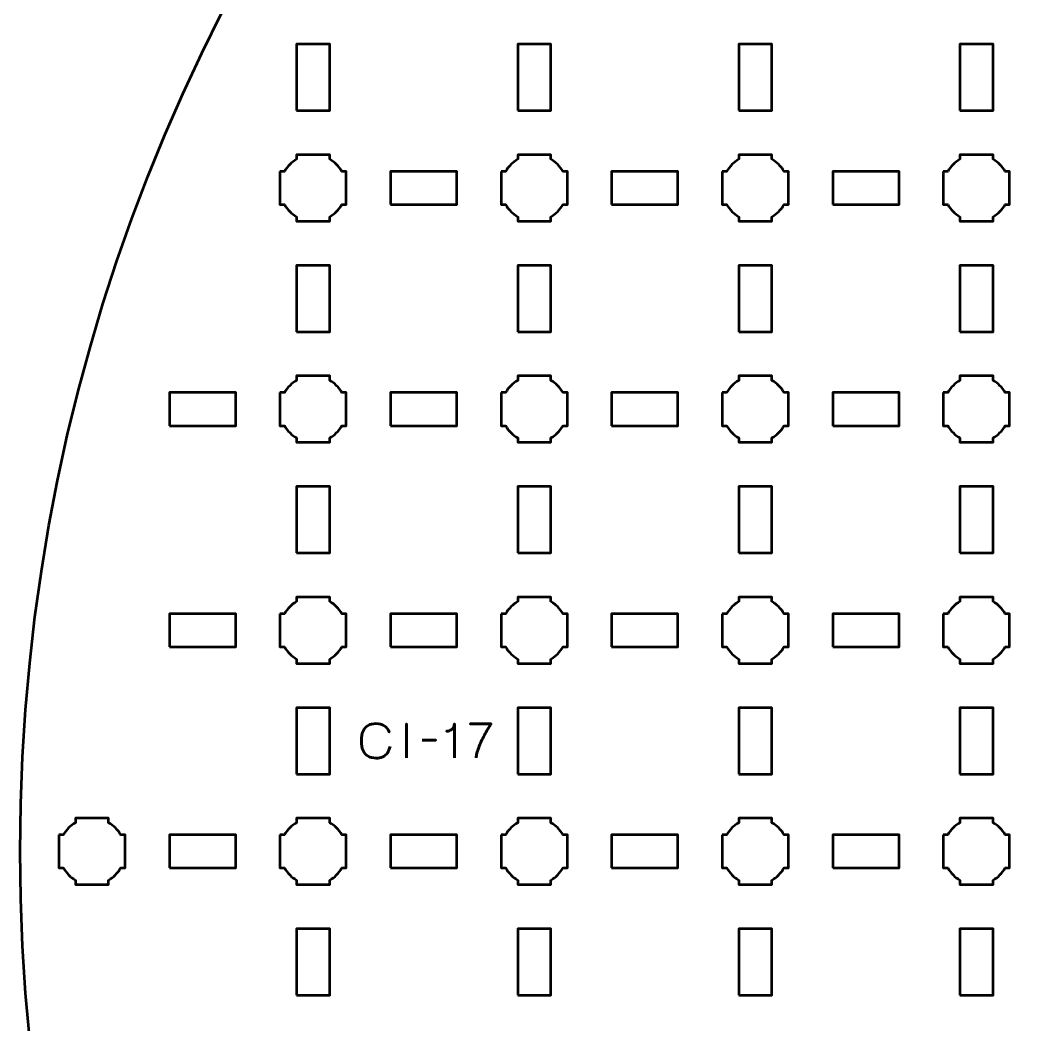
# Model space of a CAD drawing. Header units: centimetres. Extents: x -27.1 to 6.1, y -31.5 to 1.8.
# Drawn here: x -27.15 to -18.02, y -16.42 to -7.33 of the extents above; entities that cross this region are included whole.
import ezdxf

# ---------------------------------------------------------------- set-up
doc = ezdxf.new("R2010")
doc.units = ezdxf.units.CM
doc.header["$MEASUREMENT"] = 0
doc.layers.add('Layer 1', color=7, linetype='Continuous')

msp = doc.modelspace()

# ---------------------------------------------------------------- linework, layer by layer
at = {"layer": 'Layer 1', "lineweight": 53}
for points in [[(-24.65, -8.15), (-24.35, -8.15), (-24.35, -7.55), (-24.65, -7.55), (-24.65, -8.15)], [(-22.65, -8.15), (-22.35, -8.15), (-22.35, -7.55), (-22.65, -7.55), (-22.65, -8.15)], [(-20.65, -8.15), (-20.35, -8.15), (-20.35, -7.55), (-20.65, -7.55), (-20.65, -8.15)], [(-18.65, -8.15), (-18.35, -8.15), (-18.35, -7.55), (-18.65, -7.55), (-18.65, -8.15)], [(-23.8, -9), (-23.2, -9), (-23.2, -8.7), (-23.8, -8.7), (-23.8, -9)], [(-21.8, -9), (-21.2, -9), (-21.2, -8.7), (-21.8, -8.7), (-21.8, -9)], [(-19.8, -9), (-19.2, -9), (-19.2, -8.7), (-19.8, -8.7), (-19.8, -9)], [(-24.65, -10.15), (-24.35, -10.15), (-24.35, -9.55), (-24.65, -9.55), (-24.65, -10.15)], [(-22.65, -10.15), (-22.35, -10.15), (-22.35, -9.55), (-22.65, -9.55), (-22.65, -10.15)], [(-20.65, -10.15), (-20.35, -10.15), (-20.35, -9.55), (-20.65, -9.55), (-20.65, -10.15)], [(-18.65, -10.15), (-18.35, -10.15), (-18.35, -9.55), (-18.65, -9.55), (-18.65, -10.15)], [(-25.8, -11), (-25.2, -11), (-25.2, -10.7), (-25.8, -10.7), (-25.8, -11)], [(-23.8, -11), (-23.2, -11), (-23.2, -10.7), (-23.8, -10.7), (-23.8, -11)], [(-21.8, -11), (-21.2, -11), (-21.2, -10.7), (-21.8, -10.7), (-21.8, -11)], [(-19.8, -11), (-19.2, -11), (-19.2, -10.7), (-19.8, -10.7), (-19.8, -11)], [(-24.65, -12.15), (-24.35, -12.15), (-24.35, -11.55), (-24.65, -11.55), (-24.65, -12.15)], [(-22.65, -12.15), (-22.35, -12.15), (-22.35, -11.55), (-22.65, -11.55), (-22.65, -12.15)], [(-20.65, -12.15), (-20.35, -12.15), (-20.35, -11.55), (-20.65, -11.55), (-20.65, -12.15)], [(-18.65, -12.15), (-18.35, -12.15), (-18.35, -11.55), (-18.65, -11.55), (-18.65, -12.15)], [(-25.8, -13), (-25.2, -13), (-25.2, -12.7), (-25.8, -12.7), (-25.8, -13)], [(-23.8, -13), (-23.2, -13), (-23.2, -12.7), (-23.8, -12.7), (-23.8, -13)], [(-21.8, -13), (-21.2, -13), (-21.2, -12.7), (-21.8, -12.7), (-21.8, -13)], [(-19.8, -13), (-19.2, -13), (-19.2, -12.7), (-19.8, -12.7), (-19.8, -13)], [(-24.65, -14.15), (-24.35, -14.15), (-24.35, -13.55), (-24.65, -13.55), (-24.65, -14.15)], [(-22.65, -14.15), (-22.35, -14.15), (-22.35, -13.55), (-22.65, -13.55), (-22.65, -14.15)], [(-20.65, -14.15), (-20.35, -14.15), (-20.35, -13.55), (-20.65, -13.55), (-20.65, -14.15)], [(-18.65, -14.15), (-18.35, -14.15), (-18.35, -13.55), (-18.65, -13.55), (-18.65, -14.15)], [(-25.8, -15), (-25.2, -15), (-25.2, -14.7), (-25.8, -14.7), (-25.8, -15)], [(-23.8, -15), (-23.2, -15), (-23.2, -14.7), (-23.8, -14.7), (-23.8, -15)], [(-21.8, -15), (-21.2, -15), (-21.2, -14.7), (-21.8, -14.7), (-21.8, -15)], [(-19.8, -15), (-19.2, -15), (-19.2, -14.7), (-19.8, -14.7), (-19.8, -15)], [(-24.65, -16.15), (-24.35, -16.15), (-24.35, -15.55), (-24.65, -15.55), (-24.65, -16.15)], [(-22.65, -16.15), (-22.35, -16.15), (-22.35, -15.55), (-22.65, -15.55), (-22.65, -16.15)], [(-20.65, -16.15), (-20.35, -16.15), (-20.35, -15.55), (-20.65, -15.55), (-20.65, -16.15)], [(-18.65, -16.15), (-18.35, -16.15), (-18.35, -15.55), (-18.65, -15.55), (-18.65, -16.15)]]:
    msp.add_lwpolyline(points, close=True, dxfattribs=at)
at = {"layer": 'Layer 1', "color": 250, "lineweight": 53}
msp.add_ellipse((-10.5, -14.85), major_axis=(0, 16.65), ratio=1, dxfattribs=at)
at = {"layer": 'Layer 1', "lineweight": 53}
for points in [[(-24.8, -8.7), (-24.8, -8.7), (-24.75985, -8.7), (-24.75985, -8.7), (-24.75985, -8.7), (-24.7335, -8.65447), (-24.69553, -8.6165), (-24.65, -8.59015), (-24.65, -8.59015), (-24.65, -8.59015), (-24.65, -8.55), (-24.65, -8.55), (-24.65, -8.55), (-24.65, -8.55), (-24.5, -8.55), (-24.5, -8.55), (-24.5, -8.55), (-24.5, -8.55), (-24.35, -8.55), (-24.35, -8.55), (-24.35, -8.55), (-24.35, -8.55), (-24.35, -8.59015), (-24.35, -8.59015), (-24.35, -8.59015), (-24.30447, -8.6165), (-24.2665, -8.65447), (-24.24015, -8.7), (-24.24015, -8.7), (-24.24015, -8.7), (-24.2, -8.7), (-24.2, -8.7), (-24.2, -8.7), (-24.2, -8.7), (-24.2, -8.85), (-24.2, -8.85), (-24.2, -8.85), (-24.2, -8.85), (-24.2, -9), (-24.2, -9), (-24.2, -9), (-24.2, -9), (-24.24015, -9), (-24.24015, -9), (-24.24015, -9), (-24.2665, -9.04553), (-24.30447, -9.0835), (-24.35, -9.10985), (-24.35, -9.10985), (-24.35, -9.10985), (-24.35, -9.15), (-24.35, -9.15), (-24.35, -9.15), (-24.35, -9.15), (-24.5, -9.15), (-24.5, -9.15), (-24.5, -9.15), (-24.5, -9.15), (-24.65, -9.15), (-24.65, -9.15), (-24.65, -9.15), (-24.65, -9.15), (-24.65, -9.10985), (-24.65, -9.10985), (-24.65, -9.10985), (-24.69553, -9.0835), (-24.7335, -9.04553), (-24.75985, -9), (-24.75985, -9), (-24.75985, -9), (-24.8, -9), (-24.8, -9), (-24.8, -9), (-24.8, -9), (-24.8, -8.85), (-24.8, -8.85), (-24.8, -8.85), (-24.8, -8.85), (-24.8, -8.7), (-24.8, -8.7)], [(-22.8, -8.7), (-22.8, -8.7), (-22.75985, -8.7), (-22.75985, -8.7), (-22.75985, -8.7), (-22.7335, -8.65447), (-22.69553, -8.6165), (-22.65, -8.59015), (-22.65, -8.59015), (-22.65, -8.59015), (-22.65, -8.55), (-22.65, -8.55), (-22.65, -8.55), (-22.65, -8.55), (-22.5, -8.55), (-22.5, -8.55), (-22.5, -8.55), (-22.5, -8.55), (-22.35, -8.55), (-22.35, -8.55), (-22.35, -8.55), (-22.35, -8.55), (-22.35, -8.59015), (-22.35, -8.59015), (-22.35, -8.59015), (-22.30447, -8.6165), (-22.2665, -8.65447), (-22.24015, -8.7), (-22.24015, -8.7), (-22.24015, -8.7), (-22.2, -8.7), (-22.2, -8.7), (-22.2, -8.7), (-22.2, -8.7), (-22.2, -8.85), (-22.2, -8.85), (-22.2, -8.85), (-22.2, -8.85), (-22.2, -9), (-22.2, -9), (-22.2, -9), (-22.2, -9), (-22.24015, -9), (-22.24015, -9), (-22.24015, -9), (-22.2665, -9.04553), (-22.30447, -9.0835), (-22.35, -9.10985), (-22.35, -9.10985), (-22.35, -9.10985), (-22.35, -9.15), (-22.35, -9.15), (-22.35, -9.15), (-22.35, -9.15), (-22.5, -9.15), (-22.5, -9.15), (-22.5, -9.15), (-22.5, -9.15), (-22.65, -9.15), (-22.65, -9.15), (-22.65, -9.15), (-22.65, -9.15), (-22.65, -9.10985), (-22.65, -9.10985), (-22.65, -9.10985), (-22.69553, -9.0835), (-22.7335, -9.04553), (-22.75985, -9), (-22.75985, -9), (-22.75985, -9), (-22.8, -9), (-22.8, -9), (-22.8, -9), (-22.8, -9), (-22.8, -8.85), (-22.8, -8.85), (-22.8, -8.85), (-22.8, -8.85), (-22.8, -8.7), (-22.8, -8.7)], [(-20.8, -8.7), (-20.8, -8.7), (-20.75985, -8.7), (-20.75985, -8.7), (-20.75985, -8.7), (-20.7335, -8.65447), (-20.69553, -8.6165), (-20.65, -8.59015), (-20.65, -8.59015), (-20.65, -8.59015), (-20.65, -8.55), (-20.65, -8.55), (-20.65, -8.55), (-20.65, -8.55), (-20.5, -8.55), (-20.5, -8.55), (-20.5, -8.55), (-20.5, -8.55), (-20.35, -8.55), (-20.35, -8.55), (-20.35, -8.55), (-20.35, -8.55), (-20.35, -8.59015), (-20.35, -8.59015), (-20.35, -8.59015), (-20.30447, -8.6165), (-20.2665, -8.65447), (-20.24015, -8.7), (-20.24015, -8.7), (-20.24015, -8.7), (-20.2, -8.7), (-20.2, -8.7), (-20.2, -8.7), (-20.2, -8.7), (-20.2, -8.85), (-20.2, -8.85), (-20.2, -8.85), (-20.2, -8.85), (-20.2, -9), (-20.2, -9), (-20.2, -9), (-20.2, -9), (-20.24015, -9), (-20.24015, -9), (-20.24015, -9), (-20.2665, -9.04553), (-20.30447, -9.0835), (-20.35, -9.10985), (-20.35, -9.10985), (-20.35, -9.10985), (-20.35, -9.15), (-20.35, -9.15), (-20.35, -9.15), (-20.35, -9.15), (-20.5, -9.15), (-20.5, -9.15), (-20.5, -9.15), (-20.5, -9.15), (-20.65, -9.15), (-20.65, -9.15), (-20.65, -9.15), (-20.65, -9.15), (-20.65, -9.10985), (-20.65, -9.10985), (-20.65, -9.10985), (-20.69553, -9.0835), (-20.7335, -9.04553), (-20.75985, -9), (-20.75985, -9), (-20.75985, -9), (-20.8, -9), (-20.8, -9), (-20.8, -9), (-20.8, -9), (-20.8, -8.85), (-20.8, -8.85), (-20.8, -8.85), (-20.8, -8.85), (-20.8, -8.7), (-20.8, -8.7)], [(-18.8, -8.7), (-18.8, -8.7), (-18.75985, -8.7), (-18.75985, -8.7), (-18.75985, -8.7), (-18.7335, -8.65447), (-18.69553, -8.6165), (-18.65, -8.59015), (-18.65, -8.59015), (-18.65, -8.59015), (-18.65, -8.55), (-18.65, -8.55), (-18.65, -8.55), (-18.65, -8.55), (-18.5, -8.55), (-18.5, -8.55), (-18.5, -8.55), (-18.5, -8.55), (-18.35, -8.55), (-18.35, -8.55), (-18.35, -8.55), (-18.35, -8.55), (-18.35, -8.59015), (-18.35, -8.59015), (-18.35, -8.59015), (-18.30447, -8.6165), (-18.2665, -8.65447), (-18.24015, -8.7), (-18.24015, -8.7), (-18.24015, -8.7), (-18.2, -8.7), (-18.2, -8.7), (-18.2, -8.7), (-18.2, -8.7), (-18.2, -8.85), (-18.2, -8.85), (-18.2, -8.85), (-18.2, -8.85), (-18.2, -9), (-18.2, -9), (-18.2, -9), (-18.2, -9), (-18.24015, -9), (-18.24015, -9), (-18.24015, -9), (-18.2665, -9.04553), (-18.30447, -9.0835), (-18.35, -9.10985), (-18.35, -9.10985), (-18.35, -9.10985), (-18.35, -9.15), (-18.35, -9.15), (-18.35, -9.15), (-18.35, -9.15), (-18.5, -9.15), (-18.5, -9.15), (-18.5, -9.15), (-18.5, -9.15), (-18.65, -9.15), (-18.65, -9.15), (-18.65, -9.15), (-18.65, -9.15), (-18.65, -9.10985), (-18.65, -9.10985), (-18.65, -9.10985), (-18.69553, -9.0835), (-18.7335, -9.04553), (-18.75985, -9), (-18.75985, -9), (-18.75985, -9), (-18.8, -9), (-18.8, -9), (-18.8, -9), (-18.8, -9), (-18.8, -8.85), (-18.8, -8.85), (-18.8, -8.85), (-18.8, -8.85), (-18.8, -8.7), (-18.8, -8.7)], [(-24.8, -10.7), (-24.8, -10.7), (-24.75985, -10.7), (-24.75985, -10.7), (-24.75985, -10.7), (-24.7335, -10.65447), (-24.69553, -10.6165), (-24.65, -10.59015), (-24.65, -10.59015), (-24.65, -10.59015), (-24.65, -10.55), (-24.65, -10.55), (-24.65, -10.55), (-24.65, -10.55), (-24.5, -10.55), (-24.5, -10.55), (-24.5, -10.55), (-24.5, -10.55), (-24.35, -10.55), (-24.35, -10.55), (-24.35, -10.55), (-24.35, -10.55), (-24.35, -10.59015), (-24.35, -10.59015), (-24.35, -10.59015), (-24.30447, -10.6165), (-24.2665, -10.65447), (-24.24015, -10.7), (-24.24015, -10.7), (-24.24015, -10.7), (-24.2, -10.7), (-24.2, -10.7), (-24.2, -10.7), (-24.2, -10.7), (-24.2, -10.85), (-24.2, -10.85), (-24.2, -10.85), (-24.2, -10.85), (-24.2, -11), (-24.2, -11), (-24.2, -11), (-24.2, -11), (-24.24015, -11), (-24.24015, -11), (-24.24015, -11), (-24.2665, -11.04553), (-24.30447, -11.0835), (-24.35, -11.10985), (-24.35, -11.10985), (-24.35, -11.10985), (-24.35, -11.15), (-24.35, -11.15), (-24.35, -11.15), (-24.35, -11.15), (-24.5, -11.15), (-24.5, -11.15), (-24.5, -11.15), (-24.5, -11.15), (-24.65, -11.15), (-24.65, -11.15), (-24.65, -11.15), (-24.65, -11.15), (-24.65, -11.10985), (-24.65, -11.10985), (-24.65, -11.10985), (-24.69553, -11.0835), (-24.7335, -11.04553), (-24.75985, -11), (-24.75985, -11), (-24.75985, -11), (-24.8, -11), (-24.8, -11), (-24.8, -11), (-24.8, -11), (-24.8, -10.85), (-24.8, -10.85), (-24.8, -10.85), (-24.8, -10.85), (-24.8, -10.7), (-24.8, -10.7)], [(-22.8, -10.7), (-22.8, -10.7), (-22.75985, -10.7), (-22.75985, -10.7), (-22.75985, -10.7), (-22.7335, -10.65447), (-22.69553, -10.6165), (-22.65, -10.59015), (-22.65, -10.59015), (-22.65, -10.59015), (-22.65, -10.55), (-22.65, -10.55), (-22.65, -10.55), (-22.65, -10.55), (-22.5, -10.55), (-22.5, -10.55), (-22.5, -10.55), (-22.5, -10.55), (-22.35, -10.55), (-22.35, -10.55), (-22.35, -10.55), (-22.35, -10.55), (-22.35, -10.59015), (-22.35, -10.59015), (-22.35, -10.59015), (-22.30447, -10.6165), (-22.2665, -10.65447), (-22.24015, -10.7), (-22.24015, -10.7), (-22.24015, -10.7), (-22.2, -10.7), (-22.2, -10.7), (-22.2, -10.7), (-22.2, -10.7), (-22.2, -10.85), (-22.2, -10.85), (-22.2, -10.85), (-22.2, -10.85), (-22.2, -11), (-22.2, -11), (-22.2, -11), (-22.2, -11), (-22.24015, -11), (-22.24015, -11), (-22.24015, -11), (-22.2665, -11.04553), (-22.30447, -11.0835), (-22.35, -11.10985), (-22.35, -11.10985), (-22.35, -11.10985), (-22.35, -11.15), (-22.35, -11.15), (-22.35, -11.15), (-22.35, -11.15), (-22.5, -11.15), (-22.5, -11.15), (-22.5, -11.15), (-22.5, -11.15), (-22.65, -11.15), (-22.65, -11.15), (-22.65, -11.15), (-22.65, -11.15), (-22.65, -11.10985), (-22.65, -11.10985), (-22.65, -11.10985), (-22.69553, -11.0835), (-22.7335, -11.04553), (-22.75985, -11), (-22.75985, -11), (-22.75985, -11), (-22.8, -11), (-22.8, -11), (-22.8, -11), (-22.8, -11), (-22.8, -10.85), (-22.8, -10.85), (-22.8, -10.85), (-22.8, -10.85), (-22.8, -10.7), (-22.8, -10.7)], [(-20.8, -10.7), (-20.8, -10.7), (-20.75985, -10.7), (-20.75985, -10.7), (-20.75985, -10.7), (-20.7335, -10.65447), (-20.69553, -10.6165), (-20.65, -10.59015), (-20.65, -10.59015), (-20.65, -10.59015), (-20.65, -10.55), (-20.65, -10.55), (-20.65, -10.55), (-20.65, -10.55), (-20.5, -10.55), (-20.5, -10.55), (-20.5, -10.55), (-20.5, -10.55), (-20.35, -10.55), (-20.35, -10.55), (-20.35, -10.55), (-20.35, -10.55), (-20.35, -10.59015), (-20.35, -10.59015), (-20.35, -10.59015), (-20.30447, -10.6165), (-20.2665, -10.65447), (-20.24015, -10.7), (-20.24015, -10.7), (-20.24015, -10.7), (-20.2, -10.7), (-20.2, -10.7), (-20.2, -10.7), (-20.2, -10.7), (-20.2, -10.85), (-20.2, -10.85), (-20.2, -10.85), (-20.2, -10.85), (-20.2, -11), (-20.2, -11), (-20.2, -11), (-20.2, -11), (-20.24015, -11), (-20.24015, -11), (-20.24015, -11), (-20.2665, -11.04553), (-20.30447, -11.0835), (-20.35, -11.10985), (-20.35, -11.10985), (-20.35, -11.10985), (-20.35, -11.15), (-20.35, -11.15), (-20.35, -11.15), (-20.35, -11.15), (-20.5, -11.15), (-20.5, -11.15), (-20.5, -11.15), (-20.5, -11.15), (-20.65, -11.15), (-20.65, -11.15), (-20.65, -11.15), (-20.65, -11.15), (-20.65, -11.10985), (-20.65, -11.10985), (-20.65, -11.10985), (-20.69553, -11.0835), (-20.7335, -11.04553), (-20.75985, -11), (-20.75985, -11), (-20.75985, -11), (-20.8, -11), (-20.8, -11), (-20.8, -11), (-20.8, -11), (-20.8, -10.85), (-20.8, -10.85), (-20.8, -10.85), (-20.8, -10.85), (-20.8, -10.7), (-20.8, -10.7)], [(-18.8, -10.7), (-18.8, -10.7), (-18.75985, -10.7), (-18.75985, -10.7), (-18.75985, -10.7), (-18.7335, -10.65447), (-18.69553, -10.6165), (-18.65, -10.59015), (-18.65, -10.59015), (-18.65, -10.59015), (-18.65, -10.55), (-18.65, -10.55), (-18.65, -10.55), (-18.65, -10.55), (-18.5, -10.55), (-18.5, -10.55), (-18.5, -10.55), (-18.5, -10.55), (-18.35, -10.55), (-18.35, -10.55), (-18.35, -10.55), (-18.35, -10.55), (-18.35, -10.59015), (-18.35, -10.59015), (-18.35, -10.59015), (-18.30447, -10.6165), (-18.2665, -10.65447), (-18.24015, -10.7), (-18.24015, -10.7), (-18.24015, -10.7), (-18.2, -10.7), (-18.2, -10.7), (-18.2, -10.7), (-18.2, -10.7), (-18.2, -10.85), (-18.2, -10.85), (-18.2, -10.85), (-18.2, -10.85), (-18.2, -11), (-18.2, -11), (-18.2, -11), (-18.2, -11), (-18.24015, -11), (-18.24015, -11), (-18.24015, -11), (-18.2665, -11.04553), (-18.30447, -11.0835), (-18.35, -11.10985), (-18.35, -11.10985), (-18.35, -11.10985), (-18.35, -11.15), (-18.35, -11.15), (-18.35, -11.15), (-18.35, -11.15), (-18.5, -11.15), (-18.5, -11.15), (-18.5, -11.15), (-18.5, -11.15), (-18.65, -11.15), (-18.65, -11.15), (-18.65, -11.15), (-18.65, -11.15), (-18.65, -11.10985), (-18.65, -11.10985), (-18.65, -11.10985), (-18.69553, -11.0835), (-18.7335, -11.04553), (-18.75985, -11), (-18.75985, -11), (-18.75985, -11), (-18.8, -11), (-18.8, -11), (-18.8, -11), (-18.8, -11), (-18.8, -10.85), (-18.8, -10.85), (-18.8, -10.85), (-18.8, -10.85), (-18.8, -10.7), (-18.8, -10.7)], [(-24.8, -12.7), (-24.8, -12.7), (-24.75985, -12.7), (-24.75985, -12.7), (-24.75985, -12.7), (-24.7335, -12.65447), (-24.69553, -12.6165), (-24.65, -12.59015), (-24.65, -12.59015), (-24.65, -12.59015), (-24.65, -12.55), (-24.65, -12.55), (-24.65, -12.55), (-24.65, -12.55), (-24.5, -12.55), (-24.5, -12.55), (-24.5, -12.55), (-24.5, -12.55), (-24.35, -12.55), (-24.35, -12.55), (-24.35, -12.55), (-24.35, -12.55), (-24.35, -12.59015), (-24.35, -12.59015), (-24.35, -12.59015), (-24.30447, -12.6165), (-24.2665, -12.65447), (-24.24015, -12.7), (-24.24015, -12.7), (-24.24015, -12.7), (-24.2, -12.7), (-24.2, -12.7), (-24.2, -12.7), (-24.2, -12.7), (-24.2, -12.85), (-24.2, -12.85), (-24.2, -12.85), (-24.2, -12.85), (-24.2, -13), (-24.2, -13), (-24.2, -13), (-24.2, -13), (-24.24015, -13), (-24.24015, -13), (-24.24015, -13), (-24.2665, -13.04553), (-24.30447, -13.0835), (-24.35, -13.10985), (-24.35, -13.10985), (-24.35, -13.10985), (-24.35, -13.15), (-24.35, -13.15), (-24.35, -13.15), (-24.35, -13.15), (-24.5, -13.15), (-24.5, -13.15), (-24.5, -13.15), (-24.5, -13.15), (-24.65, -13.15), (-24.65, -13.15), (-24.65, -13.15), (-24.65, -13.15), (-24.65, -13.10985), (-24.65, -13.10985), (-24.65, -13.10985), (-24.69553, -13.0835), (-24.7335, -13.04553), (-24.75985, -13), (-24.75985, -13), (-24.75985, -13), (-24.8, -13), (-24.8, -13), (-24.8, -13), (-24.8, -13), (-24.8, -12.85), (-24.8, -12.85), (-24.8, -12.85), (-24.8, -12.85), (-24.8, -12.7), (-24.8, -12.7)], [(-22.8, -12.7), (-22.8, -12.7), (-22.75985, -12.7), (-22.75985, -12.7), (-22.75985, -12.7), (-22.7335, -12.65447), (-22.69553, -12.6165), (-22.65, -12.59015), (-22.65, -12.59015), (-22.65, -12.59015), (-22.65, -12.55), (-22.65, -12.55), (-22.65, -12.55), (-22.65, -12.55), (-22.5, -12.55), (-22.5, -12.55), (-22.5, -12.55), (-22.5, -12.55), (-22.35, -12.55), (-22.35, -12.55), (-22.35, -12.55), (-22.35, -12.55), (-22.35, -12.59015), (-22.35, -12.59015), (-22.35, -12.59015), (-22.30447, -12.6165), (-22.2665, -12.65447), (-22.24015, -12.7), (-22.24015, -12.7), (-22.24015, -12.7), (-22.2, -12.7), (-22.2, -12.7), (-22.2, -12.7), (-22.2, -12.7), (-22.2, -12.85), (-22.2, -12.85), (-22.2, -12.85), (-22.2, -12.85), (-22.2, -13), (-22.2, -13), (-22.2, -13), (-22.2, -13), (-22.24015, -13), (-22.24015, -13), (-22.24015, -13), (-22.2665, -13.04553), (-22.30447, -13.0835), (-22.35, -13.10985), (-22.35, -13.10985), (-22.35, -13.10985), (-22.35, -13.15), (-22.35, -13.15), (-22.35, -13.15), (-22.35, -13.15), (-22.5, -13.15), (-22.5, -13.15), (-22.5, -13.15), (-22.5, -13.15), (-22.65, -13.15), (-22.65, -13.15), (-22.65, -13.15), (-22.65, -13.15), (-22.65, -13.10985), (-22.65, -13.10985), (-22.65, -13.10985), (-22.69553, -13.0835), (-22.7335, -13.04553), (-22.75985, -13), (-22.75985, -13), (-22.75985, -13), (-22.8, -13), (-22.8, -13), (-22.8, -13), (-22.8, -13), (-22.8, -12.85), (-22.8, -12.85), (-22.8, -12.85), (-22.8, -12.85), (-22.8, -12.7), (-22.8, -12.7)], [(-20.8, -12.7), (-20.8, -12.7), (-20.75985, -12.7), (-20.75985, -12.7), (-20.75985, -12.7), (-20.7335, -12.65447), (-20.69553, -12.6165), (-20.65, -12.59015), (-20.65, -12.59015), (-20.65, -12.59015), (-20.65, -12.55), (-20.65, -12.55), (-20.65, -12.55), (-20.65, -12.55), (-20.5, -12.55), (-20.5, -12.55), (-20.5, -12.55), (-20.5, -12.55), (-20.35, -12.55), (-20.35, -12.55), (-20.35, -12.55), (-20.35, -12.55), (-20.35, -12.59015), (-20.35, -12.59015), (-20.35, -12.59015), (-20.30447, -12.6165), (-20.2665, -12.65447), (-20.24015, -12.7), (-20.24015, -12.7), (-20.24015, -12.7), (-20.2, -12.7), (-20.2, -12.7), (-20.2, -12.7), (-20.2, -12.7), (-20.2, -12.85), (-20.2, -12.85), (-20.2, -12.85), (-20.2, -12.85), (-20.2, -13), (-20.2, -13), (-20.2, -13), (-20.2, -13), (-20.24015, -13), (-20.24015, -13), (-20.24015, -13), (-20.2665, -13.04553), (-20.30447, -13.0835), (-20.35, -13.10985), (-20.35, -13.10985), (-20.35, -13.10985), (-20.35, -13.15), (-20.35, -13.15), (-20.35, -13.15), (-20.35, -13.15), (-20.5, -13.15), (-20.5, -13.15), (-20.5, -13.15), (-20.5, -13.15), (-20.65, -13.15), (-20.65, -13.15), (-20.65, -13.15), (-20.65, -13.15), (-20.65, -13.10985), (-20.65, -13.10985), (-20.65, -13.10985), (-20.69553, -13.0835), (-20.7335, -13.04553), (-20.75985, -13), (-20.75985, -13), (-20.75985, -13), (-20.8, -13), (-20.8, -13), (-20.8, -13), (-20.8, -13), (-20.8, -12.85), (-20.8, -12.85), (-20.8, -12.85), (-20.8, -12.85), (-20.8, -12.7), (-20.8, -12.7)], [(-18.8, -12.7), (-18.8, -12.7), (-18.75985, -12.7), (-18.75985, -12.7), (-18.75985, -12.7), (-18.7335, -12.65447), (-18.69553, -12.6165), (-18.65, -12.59015), (-18.65, -12.59015), (-18.65, -12.59015), (-18.65, -12.55), (-18.65, -12.55), (-18.65, -12.55), (-18.65, -12.55), (-18.5, -12.55), (-18.5, -12.55), (-18.5, -12.55), (-18.5, -12.55), (-18.35, -12.55), (-18.35, -12.55), (-18.35, -12.55), (-18.35, -12.55), (-18.35, -12.59015), (-18.35, -12.59015), (-18.35, -12.59015), (-18.30447, -12.6165), (-18.2665, -12.65447), (-18.24015, -12.7), (-18.24015, -12.7), (-18.24015, -12.7), (-18.2, -12.7), (-18.2, -12.7), (-18.2, -12.7), (-18.2, -12.7), (-18.2, -12.85), (-18.2, -12.85), (-18.2, -12.85), (-18.2, -12.85), (-18.2, -13), (-18.2, -13), (-18.2, -13), (-18.2, -13), (-18.24015, -13), (-18.24015, -13), (-18.24015, -13), (-18.2665, -13.04553), (-18.30447, -13.0835), (-18.35, -13.10985), (-18.35, -13.10985), (-18.35, -13.10985), (-18.35, -13.15), (-18.35, -13.15), (-18.35, -13.15), (-18.35, -13.15), (-18.5, -13.15), (-18.5, -13.15), (-18.5, -13.15), (-18.5, -13.15), (-18.65, -13.15), (-18.65, -13.15), (-18.65, -13.15), (-18.65, -13.15), (-18.65, -13.10985), (-18.65, -13.10985), (-18.65, -13.10985), (-18.69553, -13.0835), (-18.7335, -13.04553), (-18.75985, -13), (-18.75985, -13), (-18.75985, -13), (-18.8, -13), (-18.8, -13), (-18.8, -13), (-18.8, -13), (-18.8, -12.85), (-18.8, -12.85), (-18.8, -12.85), (-18.8, -12.85), (-18.8, -12.7), (-18.8, -12.7)], [(-26.8, -14.7), (-26.8, -14.7), (-26.75985, -14.7), (-26.75985, -14.7), (-26.75985, -14.7), (-26.7335, -14.65447), (-26.69553, -14.6165), (-26.65, -14.59015), (-26.65, -14.59015), (-26.65, -14.59015), (-26.65, -14.55), (-26.65, -14.55), (-26.65, -14.55), (-26.65, -14.55), (-26.5, -14.55), (-26.5, -14.55), (-26.5, -14.55), (-26.5, -14.55), (-26.35, -14.55), (-26.35, -14.55), (-26.35, -14.55), (-26.35, -14.55), (-26.35, -14.59015), (-26.35, -14.59015), (-26.35, -14.59015), (-26.30447, -14.6165), (-26.2665, -14.65447), (-26.24015, -14.7), (-26.24015, -14.7), (-26.24015, -14.7), (-26.2, -14.7), (-26.2, -14.7), (-26.2, -14.7), (-26.2, -14.7), (-26.2, -14.85), (-26.2, -14.85), (-26.2, -14.85), (-26.2, -14.85), (-26.2, -15), (-26.2, -15), (-26.2, -15), (-26.2, -15), (-26.24015, -15), (-26.24015, -15), (-26.24015, -15), (-26.2665, -15.04553), (-26.30447, -15.0835), (-26.35, -15.10985), (-26.35, -15.10985), (-26.35, -15.10985), (-26.35, -15.15), (-26.35, -15.15), (-26.35, -15.15), (-26.35, -15.15), (-26.5, -15.15), (-26.5, -15.15), (-26.5, -15.15), (-26.5, -15.15), (-26.65, -15.15), (-26.65, -15.15), (-26.65, -15.15), (-26.65, -15.15), (-26.65, -15.10985), (-26.65, -15.10985), (-26.65, -15.10985), (-26.69553, -15.0835), (-26.7335, -15.04553), (-26.75985, -15), (-26.75985, -15), (-26.75985, -15), (-26.8, -15), (-26.8, -15), (-26.8, -15), (-26.8, -15), (-26.8, -14.85), (-26.8, -14.85), (-26.8, -14.85), (-26.8, -14.85), (-26.8, -14.7), (-26.8, -14.7)], [(-24.8, -14.7), (-24.8, -14.7), (-24.75985, -14.7), (-24.75985, -14.7), (-24.75985, -14.7), (-24.7335, -14.65447), (-24.69553, -14.6165), (-24.65, -14.59015), (-24.65, -14.59015), (-24.65, -14.59015), (-24.65, -14.55), (-24.65, -14.55), (-24.65, -14.55), (-24.65, -14.55), (-24.5, -14.55), (-24.5, -14.55), (-24.5, -14.55), (-24.5, -14.55), (-24.35, -14.55), (-24.35, -14.55), (-24.35, -14.55), (-24.35, -14.55), (-24.35, -14.59015), (-24.35, -14.59015), (-24.35, -14.59015), (-24.30447, -14.6165), (-24.2665, -14.65447), (-24.24015, -14.7), (-24.24015, -14.7), (-24.24015, -14.7), (-24.2, -14.7), (-24.2, -14.7), (-24.2, -14.7), (-24.2, -14.7), (-24.2, -14.85), (-24.2, -14.85), (-24.2, -14.85), (-24.2, -14.85), (-24.2, -15), (-24.2, -15), (-24.2, -15), (-24.2, -15), (-24.24015, -15), (-24.24015, -15), (-24.24015, -15), (-24.2665, -15.04553), (-24.30447, -15.0835), (-24.35, -15.10985), (-24.35, -15.10985), (-24.35, -15.10985), (-24.35, -15.15), (-24.35, -15.15), (-24.35, -15.15), (-24.35, -15.15), (-24.5, -15.15), (-24.5, -15.15), (-24.5, -15.15), (-24.5, -15.15), (-24.65, -15.15), (-24.65, -15.15), (-24.65, -15.15), (-24.65, -15.15), (-24.65, -15.10985), (-24.65, -15.10985), (-24.65, -15.10985), (-24.69553, -15.0835), (-24.7335, -15.04553), (-24.75985, -15), (-24.75985, -15), (-24.75985, -15), (-24.8, -15), (-24.8, -15), (-24.8, -15), (-24.8, -15), (-24.8, -14.85), (-24.8, -14.85), (-24.8, -14.85), (-24.8, -14.85), (-24.8, -14.7), (-24.8, -14.7)], [(-22.8, -14.7), (-22.8, -14.7), (-22.75985, -14.7), (-22.75985, -14.7), (-22.75985, -14.7), (-22.7335, -14.65447), (-22.69553, -14.6165), (-22.65, -14.59015), (-22.65, -14.59015), (-22.65, -14.59015), (-22.65, -14.55), (-22.65, -14.55), (-22.65, -14.55), (-22.65, -14.55), (-22.5, -14.55), (-22.5, -14.55), (-22.5, -14.55), (-22.5, -14.55), (-22.35, -14.55), (-22.35, -14.55), (-22.35, -14.55), (-22.35, -14.55), (-22.35, -14.59015), (-22.35, -14.59015), (-22.35, -14.59015), (-22.30447, -14.6165), (-22.2665, -14.65447), (-22.24015, -14.7), (-22.24015, -14.7), (-22.24015, -14.7), (-22.2, -14.7), (-22.2, -14.7), (-22.2, -14.7), (-22.2, -14.7), (-22.2, -14.85), (-22.2, -14.85), (-22.2, -14.85), (-22.2, -14.85), (-22.2, -15), (-22.2, -15), (-22.2, -15), (-22.2, -15), (-22.24015, -15), (-22.24015, -15), (-22.24015, -15), (-22.2665, -15.04553), (-22.30447, -15.0835), (-22.35, -15.10985), (-22.35, -15.10985), (-22.35, -15.10985), (-22.35, -15.15), (-22.35, -15.15), (-22.35, -15.15), (-22.35, -15.15), (-22.5, -15.15), (-22.5, -15.15), (-22.5, -15.15), (-22.5, -15.15), (-22.65, -15.15), (-22.65, -15.15), (-22.65, -15.15), (-22.65, -15.15), (-22.65, -15.10985), (-22.65, -15.10985), (-22.65, -15.10985), (-22.69553, -15.0835), (-22.7335, -15.04553), (-22.75985, -15), (-22.75985, -15), (-22.75985, -15), (-22.8, -15), (-22.8, -15), (-22.8, -15), (-22.8, -15), (-22.8, -14.85), (-22.8, -14.85), (-22.8, -14.85), (-22.8, -14.85), (-22.8, -14.7), (-22.8, -14.7)], [(-20.8, -14.7), (-20.8, -14.7), (-20.75985, -14.7), (-20.75985, -14.7), (-20.75985, -14.7), (-20.7335, -14.65447), (-20.69553, -14.6165), (-20.65, -14.59015), (-20.65, -14.59015), (-20.65, -14.59015), (-20.65, -14.55), (-20.65, -14.55), (-20.65, -14.55), (-20.65, -14.55), (-20.5, -14.55), (-20.5, -14.55), (-20.5, -14.55), (-20.5, -14.55), (-20.35, -14.55), (-20.35, -14.55), (-20.35, -14.55), (-20.35, -14.55), (-20.35, -14.59015), (-20.35, -14.59015), (-20.35, -14.59015), (-20.30447, -14.6165), (-20.2665, -14.65447), (-20.24015, -14.7), (-20.24015, -14.7), (-20.24015, -14.7), (-20.2, -14.7), (-20.2, -14.7), (-20.2, -14.7), (-20.2, -14.7), (-20.2, -14.85), (-20.2, -14.85), (-20.2, -14.85), (-20.2, -14.85), (-20.2, -15), (-20.2, -15), (-20.2, -15), (-20.2, -15), (-20.24015, -15), (-20.24015, -15), (-20.24015, -15), (-20.2665, -15.04553), (-20.30447, -15.0835), (-20.35, -15.10985), (-20.35, -15.10985), (-20.35, -15.10985), (-20.35, -15.15), (-20.35, -15.15), (-20.35, -15.15), (-20.35, -15.15), (-20.5, -15.15), (-20.5, -15.15), (-20.5, -15.15), (-20.5, -15.15), (-20.65, -15.15), (-20.65, -15.15), (-20.65, -15.15), (-20.65, -15.15), (-20.65, -15.10985), (-20.65, -15.10985), (-20.65, -15.10985), (-20.69553, -15.0835), (-20.7335, -15.04553), (-20.75985, -15), (-20.75985, -15), (-20.75985, -15), (-20.8, -15), (-20.8, -15), (-20.8, -15), (-20.8, -15), (-20.8, -14.85), (-20.8, -14.85), (-20.8, -14.85), (-20.8, -14.85), (-20.8, -14.7), (-20.8, -14.7)], [(-18.8, -14.7), (-18.8, -14.7), (-18.75985, -14.7), (-18.75985, -14.7), (-18.75985, -14.7), (-18.7335, -14.65447), (-18.69553, -14.6165), (-18.65, -14.59015), (-18.65, -14.59015), (-18.65, -14.59015), (-18.65, -14.55), (-18.65, -14.55), (-18.65, -14.55), (-18.65, -14.55), (-18.5, -14.55), (-18.5, -14.55), (-18.5, -14.55), (-18.5, -14.55), (-18.35, -14.55), (-18.35, -14.55), (-18.35, -14.55), (-18.35, -14.55), (-18.35, -14.59015), (-18.35, -14.59015), (-18.35, -14.59015), (-18.30447, -14.6165), (-18.2665, -14.65447), (-18.24015, -14.7), (-18.24015, -14.7), (-18.24015, -14.7), (-18.2, -14.7), (-18.2, -14.7), (-18.2, -14.7), (-18.2, -14.7), (-18.2, -14.85), (-18.2, -14.85), (-18.2, -14.85), (-18.2, -14.85), (-18.2, -15), (-18.2, -15), (-18.2, -15), (-18.2, -15), (-18.24015, -15), (-18.24015, -15), (-18.24015, -15), (-18.2665, -15.04553), (-18.30447, -15.0835), (-18.35, -15.10985), (-18.35, -15.10985), (-18.35, -15.10985), (-18.35, -15.15), (-18.35, -15.15), (-18.35, -15.15), (-18.35, -15.15), (-18.5, -15.15), (-18.5, -15.15), (-18.5, -15.15), (-18.5, -15.15), (-18.65, -15.15), (-18.65, -15.15), (-18.65, -15.15), (-18.65, -15.15), (-18.65, -15.10985), (-18.65, -15.10985), (-18.65, -15.10985), (-18.69553, -15.0835), (-18.7335, -15.04553), (-18.75985, -15), (-18.75985, -15), (-18.75985, -15), (-18.8, -15), (-18.8, -15), (-18.8, -15), (-18.8, -15), (-18.8, -14.85), (-18.8, -14.85), (-18.8, -14.85), (-18.8, -14.85), (-18.8, -14.7), (-18.8, -14.7)]]:
    msp.add_open_spline(points, degree=3, knots=[0, 0, 0, 0, 0.05, 0.05, 0.05, 0.05, 0.1, 0.1, 0.1, 0.1, 0.15, 0.15, 0.15, 0.15, 0.2, 0.2, 0.2, 0.2, 0.25, 0.25, 0.25, 0.25, 0.3, 0.3, 0.3, 0.3, 0.35, 0.35, 0.35, 0.35, 0.4, 0.4, 0.4, 0.4, 0.45, 0.45, 0.45, 0.45, 0.5, 0.5, 0.5, 0.5, 0.55, 0.55, 0.55, 0.55, 0.6, 0.6, 0.6, 0.6, 0.65, 0.65, 0.65, 0.65, 0.7, 0.7, 0.7, 0.7, 0.75, 0.75, 0.75, 0.75, 0.8, 0.8, 0.8, 0.8, 0.85, 0.85, 0.85, 0.85, 0.9, 0.9, 0.9, 0.9, 0.95, 0.95, 0.95, 0.95, 1, 1, 1, 1], dxfattribs=at)
at = {"layer": 'Layer 1', "color": 5, "lineweight": 53}
for points, knots in [([(-23.80499, -13.90037), (-23.80951, -13.92457), (-23.81741, -13.94453), (-23.82848, -13.9602), (-23.82848, -13.9602), (-23.83963, -13.97579), (-23.85388, -13.98736), (-23.87124, -13.99491), (-23.87124, -13.99491), (-23.88852, -14.00246), (-23.90884, -14.00627), (-23.93199, -14.0062), (-23.93199, -14.0062), (-23.96014, -14.00627), (-23.98405, -14.00083), (-24.00367, -13.98976), (-24.00367, -13.98976), (-24.02328, -13.97875), (-24.03824, -13.96175), (-24.04854, -13.93868), (-24.04854, -13.93868), (-24.05884, -13.91561), (-24.06399, -13.88604), (-24.06406, -13.84999), (-24.06406, -13.84999), (-24.06399, -13.81408), (-24.05884, -13.78459), (-24.04854, -13.76152), (-24.04854, -13.76152), (-24.03824, -13.73845), (-24.02328, -13.72137), (-24.00367, -13.7103), (-24.00367, -13.7103), (-23.98405, -13.69922), (-23.96014, -13.69372), (-23.93199, -13.69379), (-23.93199, -13.69379), (-23.90186, -13.69372), (-23.8766, -13.70014), (-23.85628, -13.71305), (-23.85628, -13.71305), (-23.83603, -13.72596), (-23.82115, -13.74593), (-23.81176, -13.77295), (-23.81176, -13.77295), (-23.82115, -13.74593), (-23.83603, -13.72596), (-23.85628, -13.71305), (-23.85628, -13.71305), (-23.8766, -13.70014), (-23.90186, -13.69372), (-23.93199, -13.69379), (-23.93199, -13.69379), (-23.96014, -13.69372), (-23.98405, -13.69922), (-24.00367, -13.7103), (-24.00367, -13.7103), (-24.02328, -13.72137), (-24.03824, -13.73845), (-24.04854, -13.76152), (-24.04854, -13.76152), (-24.05884, -13.78459), (-24.06399, -13.81408), (-24.06406, -13.84999), (-24.06406, -13.84999), (-24.06399, -13.88604), (-24.05884, -13.91561), (-24.04854, -13.93868), (-24.04854, -13.93868), (-24.03824, -13.96175), (-24.02328, -13.97875), (-24.00367, -13.98976), (-24.00367, -13.98976), (-23.98405, -14.00083), (-23.96014, -14.00627), (-23.93199, -14.0062), (-23.93199, -14.0062), (-23.90884, -14.00627), (-23.88852, -14.00246), (-23.87124, -13.99491), (-23.87124, -13.99491), (-23.85388, -13.98736), (-23.83963, -13.97579), (-23.82848, -13.9602), (-23.82848, -13.9602), (-23.81741, -13.94453), (-23.80951, -13.92457), (-23.80499, -13.90037)], [0, 0, 0, 0, 0.0454545, 0.0454545, 0.0454545, 0.0454545, 0.0909091, 0.0909091, 0.0909091, 0.0909091, 0.1363636, 0.1363636, 0.1363636, 0.1363636, 0.1818182, 0.1818182, 0.1818182, 0.1818182, 0.2272727, 0.2272727, 0.2272727, 0.2272727, 0.2727273, 0.2727273, 0.2727273, 0.2727273, 0.3181818, 0.3181818, 0.3181818, 0.3181818, 0.3636364, 0.3636364, 0.3636364, 0.3636364, 0.4090909, 0.4090909, 0.4090909, 0.4090909, 0.4545455, 0.4545455, 0.4545455, 0.4545455, 0.5, 0.5, 0.5, 0.5, 0.5454545, 0.5454545, 0.5454545, 0.5454545, 0.5909091, 0.5909091, 0.5909091, 0.5909091, 0.6363636, 0.6363636, 0.6363636, 0.6363636, 0.6818182, 0.6818182, 0.6818182, 0.6818182, 0.7272727, 0.7272727, 0.7272727, 0.7272727, 0.7727273, 0.7727273, 0.7727273, 0.7727273, 0.8181818, 0.8181818, 0.8181818, 0.8181818, 0.8636364, 0.8636364, 0.8636364, 0.8636364, 0.9090909, 0.9090909, 0.9090909, 0.9090909, 0.9545455, 0.9545455, 0.9545455, 0.9545455, 1, 1, 1, 1]), ([(-23.65513, -14.00281), (-23.65513, -14.00281), (-23.65513, -13.6976), (-23.65513, -13.6976), (-23.65513, -13.6976), (-23.65513, -13.6976), (-23.65513, -14.00281), (-23.65513, -14.00281)], [0, 0, 0, 0, 0.5, 0.5, 0.5, 0.5, 1, 1, 1, 1]), ([(-23.22208, -14.00281), (-23.22208, -14.00281), (-23.22208, -13.6976), (-23.22208, -13.6976), (-23.22208, -13.6976), (-23.22215, -13.70797), (-23.22398, -13.71686), (-23.22751, -13.72427), (-23.22751, -13.72427), (-23.23097, -13.73174), (-23.23555, -13.73788), (-23.2412, -13.74282), (-23.2412, -13.74282), (-23.24684, -13.74776), (-23.25291, -13.75171), (-23.2594, -13.75467), (-23.2594, -13.75467), (-23.26589, -13.75757), (-23.27217, -13.75975), (-23.27824, -13.76109), (-23.27824, -13.76109), (-23.28438, -13.76251), (-23.2896, -13.76335), (-23.29404, -13.76363), (-23.29404, -13.76363), (-23.2896, -13.76335), (-23.28438, -13.76251), (-23.27824, -13.76109), (-23.27824, -13.76109), (-23.27217, -13.75975), (-23.26589, -13.75757), (-23.2594, -13.75467), (-23.2594, -13.75467), (-23.25291, -13.75171), (-23.24684, -13.74776), (-23.2412, -13.74282), (-23.2412, -13.74282), (-23.23555, -13.73788), (-23.23097, -13.73174), (-23.22751, -13.72427), (-23.22751, -13.72427), (-23.22398, -13.71686), (-23.22215, -13.70797), (-23.22208, -13.6976), (-23.22208, -13.6976), (-23.22208, -13.6976), (-23.22208, -14.00281), (-23.22208, -14.00281)], [0, 0, 0, 0, 0.0833333, 0.0833333, 0.0833333, 0.0833333, 0.1666667, 0.1666667, 0.1666667, 0.1666667, 0.25, 0.25, 0.25, 0.25, 0.3333333, 0.3333333, 0.3333333, 0.3333333, 0.4166667, 0.4166667, 0.4166667, 0.4166667, 0.5, 0.5, 0.5, 0.5, 0.5833333, 0.5833333, 0.5833333, 0.5833333, 0.6666667, 0.6666667, 0.6666667, 0.6666667, 0.75, 0.75, 0.75, 0.75, 0.8333333, 0.8333333, 0.8333333, 0.8333333, 0.9166667, 0.9166667, 0.9166667, 0.9166667, 1, 1, 1, 1]), ([(-23.02481, -14.00281), (-23.0246, -13.99103), (-23.02255, -13.97741), (-23.01867, -13.96189), (-23.01867, -13.96189), (-23.01479, -13.9463), (-23.0095, -13.92951), (-23.0028, -13.91151), (-23.0028, -13.91151), (-22.99609, -13.89352), (-22.98833, -13.87504), (-22.97959, -13.85592), (-22.97959, -13.85592), (-22.97091, -13.8368), (-22.96152, -13.81789), (-22.95158, -13.79905), (-22.95158, -13.79905), (-22.94163, -13.78021), (-22.93147, -13.76215), (-22.9211, -13.74487), (-22.9211, -13.74487), (-22.91073, -13.72765), (-22.90057, -13.71192), (-22.89062, -13.6976), (-22.89062, -13.6976), (-22.89062, -13.6976), (-23.07984, -13.6976), (-23.07984, -13.6976), (-23.07984, -13.6976), (-23.07984, -13.6976), (-22.89062, -13.6976), (-22.89062, -13.6976), (-22.89062, -13.6976), (-22.90057, -13.71192), (-22.91073, -13.72765), (-22.9211, -13.74487), (-22.9211, -13.74487), (-22.93147, -13.76215), (-22.94163, -13.78021), (-22.95158, -13.79905), (-22.95158, -13.79905), (-22.96152, -13.81789), (-22.97091, -13.8368), (-22.97959, -13.85592), (-22.97959, -13.85592), (-22.98833, -13.87504), (-22.99609, -13.89352), (-23.0028, -13.91151), (-23.0028, -13.91151), (-23.0095, -13.92951), (-23.01479, -13.9463), (-23.01867, -13.96189), (-23.01867, -13.96189), (-23.02255, -13.97741), (-23.0246, -13.99103), (-23.02481, -14.00281)], [0, 0, 0, 0, 0.0714286, 0.0714286, 0.0714286, 0.0714286, 0.1428571, 0.1428571, 0.1428571, 0.1428571, 0.2142857, 0.2142857, 0.2142857, 0.2142857, 0.2857143, 0.2857143, 0.2857143, 0.2857143, 0.3571429, 0.3571429, 0.3571429, 0.3571429, 0.4285714, 0.4285714, 0.4285714, 0.4285714, 0.5, 0.5, 0.5, 0.5, 0.5714286, 0.5714286, 0.5714286, 0.5714286, 0.6428571, 0.6428571, 0.6428571, 0.6428571, 0.7142857, 0.7142857, 0.7142857, 0.7142857, 0.7857143, 0.7857143, 0.7857143, 0.7857143, 0.8571429, 0.8571429, 0.8571429, 0.8571429, 0.9285714, 0.9285714, 0.9285714, 0.9285714, 1, 1, 1, 1]), ([(-23.51417, -13.84322), (-23.51417, -13.84322), (-23.39099, -13.84322), (-23.39099, -13.84322), (-23.39099, -13.84322), (-23.39099, -13.84322), (-23.51417, -13.84322), (-23.51417, -13.84322)], [0, 0, 0, 0, 0.5, 0.5, 0.5, 0.5, 1, 1, 1, 1])]:
    msp.add_open_spline(points, degree=3, knots=knots, dxfattribs=at)

doc.saveas('drawing.dxf')
